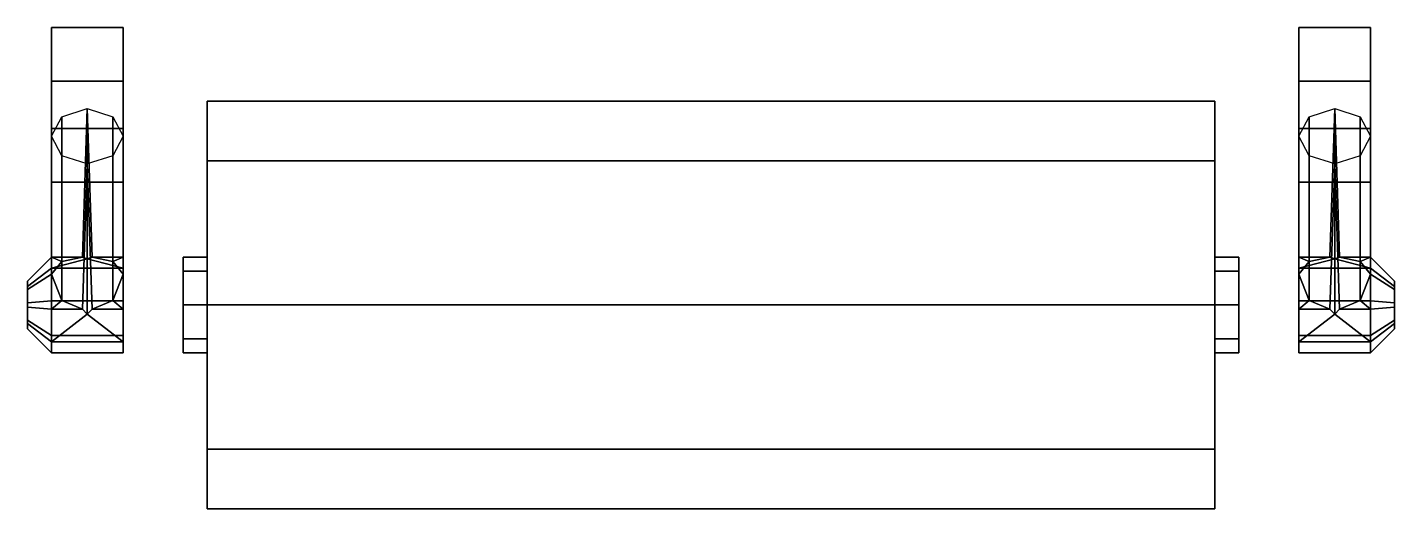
# Model space of a CAD drawing. Extents: x -0.57 to 0.57, y -2.77 to -2.37.
import ezdxf

# ---------------------------------------------------------------- set-up
doc = ezdxf.new("R2010")
doc.units = 0
doc.layers.add('ROLLER', color=6, linetype='CONTINUOUS')

msp = doc.modelspace()

# ---------------------------------------------------------------- linework, layer by layer
at = {"layer": 'ROLLER'}
for points in [[(-0.55, -2.4131, 0.8306), (-0.55, -2.4976, 0.901), (-0.55, -2.4528, 0.9548), (-0.55, -2.3683, 0.8844)], [(-0.49, -2.3683, 0.8844), (-0.49, -2.4131, 0.8306), (-0.55, -2.4131, 0.8306), (-0.55, -2.3683, 0.8844)], [(-0.55, -2.3683, 0.8844), (-0.55, -2.4528, 0.9548), (-0.49, -2.4528, 0.9548), (-0.49, -2.3683, 0.8844)], [(0.55, -2.3683, 0.8844), (0.55, -2.4131, 0.8306), (0.49, -2.4131, 0.8306), (0.49, -2.3683, 0.8844)], [(0.49, -2.3683, 0.8844), (0.49, -2.4528, 0.9548), (0.55, -2.4528, 0.9548), (0.55, -2.3683, 0.8844)], [(0.55, -2.4528, 0.9548), (0.55, -2.4976, 0.901), (0.55, -2.4131, 0.8306), (0.55, -2.3683, 0.8844)], [(-0.49, -2.4131, 0.8306), (-0.49, -2.4976, 0.901), (-0.55, -2.4976, 0.901), (-0.55, -2.4131, 0.8306)], [(0.55, -2.4131, 0.8306), (0.55, -2.4976, 0.901), (0.49, -2.4976, 0.901), (0.49, -2.4131, 0.8306)], [(-0.5241, -2.5602, 0.7036), (-0.5412, -2.5637, 0.7104), (-0.5412, -2.4429, 0.8554), (-0.52, -2.4361, 0.8498)], [(-0.52, -2.5615, 0.6993), (-0.5241, -2.5602, 0.7036), (-0.52, -2.4361, 0.8498)], [(-0.4988, -2.5637, 0.7104), (-0.5159, -2.5602, 0.7036), (-0.52, -2.4361, 0.8498), (-0.4988, -2.4429, 0.8554)], [(-0.5159, -2.5602, 0.7036), (-0.52, -2.5615, 0.6993), (-0.52, -2.4361, 0.8498)], [(0.42, -2.4798, 0.8202), (0.42, -2.43, 0.7), (-0.42, -2.43, 0.7), (-0.42, -2.4798, 0.8202)], [(0.42, -2.43, 0.7), (0.42, -2.4798, 0.5798), (-0.42, -2.4798, 0.5798), (-0.42, -2.43, 0.7)], [(-0.42, -2.4798, 0.8202), (-0.42, -2.43, 0.7), (-0.42, -2.56, 0.7), (-0.42, -2.5717, 0.7283)], [(-0.42, -2.43, 0.7), (-0.42, -2.4798, 0.5798), (-0.42, -2.5717, 0.6717), (-0.42, -2.56, 0.7)], [(0.42, -2.43, 0.7), (0.42, -2.4798, 0.8202), (0.42, -2.5717, 0.7283), (0.42, -2.56, 0.7)], [(0.42, -2.4798, 0.5798), (0.42, -2.43, 0.7), (0.42, -2.56, 0.7), (0.42, -2.5717, 0.6717)], [(0.5159, -2.5602, 0.7036), (0.4988, -2.5637, 0.7104), (0.4988, -2.4429, 0.8554), (0.52, -2.4361, 0.8498)], [(0.52, -2.5615, 0.6993), (0.5159, -2.5602, 0.7036), (0.52, -2.4361, 0.8498)], [(0.5241, -2.5602, 0.7036), (0.52, -2.5615, 0.6993), (0.52, -2.4361, 0.8498)], [(0.5412, -2.5637, 0.7104), (0.5241, -2.5602, 0.7036), (0.52, -2.4361, 0.8498), (0.5412, -2.4429, 0.8554)], [(-0.5412, -2.5637, 0.7104), (-0.55, -2.5744, 0.7307), (-0.55, -2.4592, 0.869), (-0.5412, -2.4429, 0.8554)], [(-0.49, -2.5744, 0.7307), (-0.4988, -2.5637, 0.7104), (-0.4988, -2.4429, 0.8554), (-0.49, -2.4592, 0.869)], [(0.4988, -2.5637, 0.7104), (0.49, -2.5744, 0.7307), (0.49, -2.4592, 0.869), (0.4988, -2.4429, 0.8554)], [(0.55, -2.5744, 0.7307), (0.5412, -2.5637, 0.7104), (0.5412, -2.4429, 0.8554), (0.55, -2.4592, 0.869)], [(-0.55, -2.4528, 0.9548), (-0.55, -2.4976, 0.901), (-0.49, -2.4976, 0.901), (-0.49, -2.4528, 0.9548)], [(-0.55, -2.5744, 0.7307), (-0.5412, -2.5963, 0.7376), (-0.5412, -2.4755, 0.8826), (-0.55, -2.4592, 0.869)], [(-0.4988, -2.5963, 0.7376), (-0.49, -2.5744, 0.7307), (-0.49, -2.4592, 0.869), (-0.4988, -2.4755, 0.8826)], [(0.49, -2.4528, 0.9548), (0.49, -2.4976, 0.901), (0.55, -2.4976, 0.901), (0.55, -2.4528, 0.9548)], [(0.49, -2.5744, 0.7307), (0.4988, -2.5963, 0.7376), (0.4988, -2.4755, 0.8826), (0.49, -2.4592, 0.869)], [(0.5412, -2.5963, 0.7376), (0.55, -2.5744, 0.7307), (0.55, -2.4592, 0.869), (0.5412, -2.4755, 0.8826)], [(-0.5412, -2.5963, 0.7376), (-0.5241, -2.6036, 0.7398), (-0.52, -2.4822, 0.8882), (-0.5412, -2.4755, 0.8826)], [(-0.5241, -2.6036, 0.7398), (-0.52, -2.6076, 0.7378), (-0.52, -2.4822, 0.8882)], [(-0.5159, -2.6036, 0.7398), (-0.4988, -2.5963, 0.7376), (-0.4988, -2.4755, 0.8826), (-0.52, -2.4822, 0.8882)], [(-0.52, -2.6076, 0.7378), (-0.5159, -2.6036, 0.7398), (-0.52, -2.4822, 0.8882)], [(0.42, -2.6, 0.87), (0.42, -2.4798, 0.8202), (-0.42, -2.4798, 0.8202), (-0.42, -2.6, 0.87)], [(0.42, -2.4798, 0.5798), (0.42, -2.6, 0.53), (-0.42, -2.6, 0.53), (-0.42, -2.4798, 0.5798)], [(-0.42, -2.6, 0.87), (-0.42, -2.4798, 0.8202), (-0.42, -2.5717, 0.7283), (-0.42, -2.6, 0.74)], [(-0.42, -2.4798, 0.5798), (-0.42, -2.6, 0.53), (-0.42, -2.6, 0.66), (-0.42, -2.5717, 0.6717)], [(0.42, -2.6, 0.53), (0.42, -2.4798, 0.5798), (0.42, -2.5717, 0.6717), (0.42, -2.6, 0.66)], [(0.42, -2.4798, 0.8202), (0.42, -2.6, 0.87), (0.42, -2.6, 0.74), (0.42, -2.5717, 0.7283)], [(0.4988, -2.5963, 0.7376), (0.5159, -2.6036, 0.7398), (0.52, -2.4822, 0.8882), (0.4988, -2.4755, 0.8826)], [(0.5159, -2.6036, 0.7398), (0.52, -2.6076, 0.7378), (0.52, -2.4822, 0.8882)], [(0.5241, -2.6036, 0.7398), (0.5412, -2.5963, 0.7376), (0.5412, -2.4755, 0.8826), (0.52, -2.4822, 0.8882)], [(0.52, -2.6076, 0.7378), (0.5241, -2.6036, 0.7398), (0.52, -2.4822, 0.8882)], [(-0.55, -2.5744, 0.7307), (-0.55, -2.5602, 0.7036), (-0.57, -2.5801, 0.7018), (-0.57, -2.5872, 0.7154)], [(-0.55, -2.5602, 0.7036), (-0.55, -2.5693, 0.6744), (-0.57, -2.5846, 0.6872), (-0.57, -2.5801, 0.7018)], [(-0.55, -2.5744, 0.7307), (-0.5412, -2.5637, 0.7104), (-0.55, -2.5602, 0.7036), (-0.55, -2.5744, 0.7307)], [(-0.5241, -2.5602, 0.7036), (-0.52, -2.5615, 0.6993), (-0.55, -2.5693, 0.6744), (-0.55, -2.5602, 0.7036)], [(-0.5412, -2.5637, 0.7104), (-0.5241, -2.5602, 0.7036), (-0.55, -2.5602, 0.7036), (-0.5412, -2.5637, 0.7104)], [(-0.52, -2.5615, 0.6993), (-0.49, -2.5693, 0.6744), (-0.55, -2.5693, 0.6744), (-0.52, -2.5615, 0.6993)], [(-0.49, -2.5602, 0.7036), (-0.49, -2.5693, 0.6744), (-0.52, -2.5615, 0.6993), (-0.5159, -2.5602, 0.7036)], [(-0.4988, -2.5637, 0.7104), (-0.49, -2.5602, 0.7036), (-0.5159, -2.5602, 0.7036), (-0.4988, -2.5637, 0.7104)], [(-0.49, -2.5744, 0.7307), (-0.49, -2.5602, 0.7036), (-0.4988, -2.5637, 0.7104), (-0.49, -2.5744, 0.7307)], [(-0.42, -2.5717, 0.7283), (-0.42, -2.56, 0.7), (-0.44, -2.56, 0.7), (-0.44, -2.5717, 0.7283)], [(-0.42, -2.56, 0.7), (-0.42, -2.5717, 0.6717), (-0.44, -2.5717, 0.6717), (-0.44, -2.56, 0.7)], [(0.44, -2.5717, 0.7283), (0.44, -2.56, 0.7), (0.42, -2.56, 0.7), (0.42, -2.5717, 0.7283)], [(0.44, -2.56, 0.7), (0.44, -2.5717, 0.6717), (0.42, -2.5717, 0.6717), (0.42, -2.56, 0.7)], [(0.49, -2.5693, 0.6744), (0.49, -2.5602, 0.7036), (0.5159, -2.5602, 0.7036), (0.52, -2.5615, 0.6993)], [(0.49, -2.5602, 0.7036), (0.49, -2.5744, 0.7307), (0.49, -2.5744, 0.7307), (0.4988, -2.5637, 0.7104)], [(0.49, -2.5602, 0.7036), (0.4988, -2.5637, 0.7104), (0.4988, -2.5637, 0.7104), (0.5159, -2.5602, 0.7036)], [(0.49, -2.5693, 0.6744), (0.52, -2.5615, 0.6993), (0.52, -2.5615, 0.6993), (0.55, -2.5693, 0.6744)], [(0.52, -2.5615, 0.6993), (0.5241, -2.5602, 0.7036), (0.55, -2.5602, 0.7036), (0.55, -2.5693, 0.6744)], [(0.5241, -2.5602, 0.7036), (0.5412, -2.5637, 0.7104), (0.5412, -2.5637, 0.7104), (0.55, -2.5602, 0.7036)], [(0.5412, -2.5637, 0.7104), (0.55, -2.5744, 0.7307), (0.55, -2.5744, 0.7307), (0.55, -2.5602, 0.7036)], [(0.55, -2.5693, 0.6744), (0.55, -2.5602, 0.7036), (0.57, -2.5801, 0.7018), (0.57, -2.5846, 0.6872)], [(0.55, -2.5602, 0.7036), (0.55, -2.5744, 0.7307), (0.57, -2.5872, 0.7154), (0.57, -2.5801, 0.7018)], [(-0.55, -2.5693, 0.6744), (-0.55, -2.5964, 0.6602), (-0.57, -2.5982, 0.6801), (-0.57, -2.5846, 0.6872)], [(-0.55, -2.6036, 0.7398), (-0.55, -2.5744, 0.7307), (-0.57, -2.5872, 0.7154), (-0.57, -2.6018, 0.7199)], [(-0.49, -2.5693, 0.6744), (-0.49, -2.5964, 0.6602), (-0.55, -2.5964, 0.6602), (-0.55, -2.5693, 0.6744)], [(-0.5412, -2.5963, 0.7376), (-0.55, -2.5744, 0.7307), (-0.55, -2.5744, 0.7307), (-0.55, -2.6036, 0.7398)], [(-0.49, -2.6036, 0.7398), (-0.49, -2.5744, 0.7307), (-0.49, -2.5744, 0.7307), (-0.4988, -2.5963, 0.7376)], [(-0.42, -2.6, 0.74), (-0.42, -2.5717, 0.7283), (-0.44, -2.5717, 0.7283), (-0.44, -2.6, 0.74)], [(-0.42, -2.5717, 0.6717), (-0.42, -2.6, 0.66), (-0.44, -2.6, 0.66), (-0.44, -2.5717, 0.6717)], [(0.44, -2.6, 0.74), (0.44, -2.5717, 0.7283), (0.42, -2.5717, 0.7283), (0.42, -2.6, 0.74)], [(0.44, -2.5717, 0.6717), (0.44, -2.6, 0.66), (0.42, -2.6, 0.66), (0.42, -2.5717, 0.6717)], [(0.49, -2.5964, 0.6602), (0.49, -2.5693, 0.6744), (0.55, -2.5693, 0.6744), (0.55, -2.5964, 0.6602)], [(0.49, -2.5744, 0.7307), (0.49, -2.6036, 0.7398), (0.4988, -2.5963, 0.7376), (0.49, -2.5744, 0.7307)], [(0.55, -2.5744, 0.7307), (0.5412, -2.5963, 0.7376), (0.55, -2.6036, 0.7398), (0.55, -2.5744, 0.7307)], [(0.55, -2.5964, 0.6602), (0.55, -2.5693, 0.6744), (0.57, -2.5846, 0.6872), (0.57, -2.5982, 0.6801)], [(0.55, -2.5744, 0.7307), (0.55, -2.6036, 0.7398), (0.57, -2.6018, 0.7199), (0.57, -2.5872, 0.7154)], [(-0.57, -2.5872, 0.7154), (-0.57, -2.5801, 0.7018), (-0.57, -2.5846, 0.6872), (-0.57, -2.6018, 0.7199)], [(-0.57, -2.6018, 0.7199), (-0.57, -2.5846, 0.6872), (-0.57, -2.5982, 0.6801), (-0.57, -2.6154, 0.7128)], [(0.57, -2.5801, 0.7018), (0.57, -2.6154, 0.7128), (0.57, -2.6199, 0.6982), (0.57, -2.5846, 0.6872)], [(0.57, -2.5872, 0.7154), (0.57, -2.6018, 0.7199), (0.57, -2.6154, 0.7128), (0.57, -2.5801, 0.7018)], [(0.57, -2.5846, 0.6872), (0.57, -2.6199, 0.6982), (0.57, -2.6128, 0.6846), (0.57, -2.5982, 0.6801)], [(-0.55, -2.5964, 0.6602), (-0.55, -2.6256, 0.6693), (-0.57, -2.6128, 0.6846), (-0.57, -2.5982, 0.6801)], [(-0.57, -2.6154, 0.7128), (-0.57, -2.5982, 0.6801), (-0.57, -2.6128, 0.6846), (-0.57, -2.6199, 0.6982)], [(-0.5241, -2.6036, 0.7398), (-0.5412, -2.5963, 0.7376), (-0.5412, -2.5963, 0.7376), (-0.55, -2.6036, 0.7398)], [(-0.49, -2.5964, 0.6602), (-0.49, -2.6256, 0.6693), (-0.55, -2.6256, 0.6693), (-0.55, -2.5964, 0.6602)], [(-0.49, -2.6036, 0.7398), (-0.4988, -2.5963, 0.7376), (-0.4988, -2.5963, 0.7376), (-0.5159, -2.6036, 0.7398)], [(0.4988, -2.5963, 0.7376), (0.49, -2.6036, 0.7398), (0.5159, -2.6036, 0.7398), (0.4988, -2.5963, 0.7376)], [(0.49, -2.6256, 0.6693), (0.49, -2.5964, 0.6602), (0.55, -2.5964, 0.6602), (0.55, -2.6256, 0.6693)], [(0.5412, -2.5963, 0.7376), (0.5241, -2.6036, 0.7398), (0.55, -2.6036, 0.7398), (0.5412, -2.5963, 0.7376)], [(0.55, -2.6256, 0.6693), (0.55, -2.5964, 0.6602), (0.57, -2.5982, 0.6801), (0.57, -2.6128, 0.6846)], [(-0.55, -2.6307, 0.7256), (-0.55, -2.6036, 0.7398), (-0.57, -2.6018, 0.7199), (-0.57, -2.6154, 0.7128)], [(-0.52, -2.6076, 0.7378), (-0.5241, -2.6036, 0.7398), (-0.55, -2.6036, 0.7398), (-0.55, -2.6307, 0.7256)], [(-0.49, -2.6307, 0.7256), (-0.52, -2.6076, 0.7378), (-0.52, -2.6076, 0.7378), (-0.55, -2.6307, 0.7256)], [(-0.49, -2.6307, 0.7256), (-0.49, -2.6036, 0.7398), (-0.5159, -2.6036, 0.7398), (-0.52, -2.6076, 0.7378)], [(-0.42, -2.6283, 0.7283), (-0.42, -2.6, 0.74), (-0.44, -2.6, 0.74), (-0.44, -2.6283, 0.7283)], [(-0.42, -2.6, 0.66), (-0.42, -2.6283, 0.6717), (-0.44, -2.6283, 0.6717), (-0.44, -2.6, 0.66)], [(0.42, -2.7202, 0.8202), (0.42, -2.6, 0.87), (-0.42, -2.6, 0.87), (-0.42, -2.7202, 0.8202)], [(0.42, -2.6, 0.53), (0.42, -2.7202, 0.5798), (-0.42, -2.7202, 0.5798), (-0.42, -2.6, 0.53)], [(-0.42, -2.6, 0.53), (-0.42, -2.7202, 0.5798), (-0.42, -2.6283, 0.6717), (-0.42, -2.6, 0.66)], [(-0.42, -2.7202, 0.8202), (-0.42, -2.6, 0.87), (-0.42, -2.6, 0.74), (-0.42, -2.6283, 0.7283)], [(0.44, -2.6283, 0.7283), (0.44, -2.6, 0.74), (0.42, -2.6, 0.74), (0.42, -2.6283, 0.7283)], [(0.44, -2.6, 0.66), (0.44, -2.6283, 0.6717), (0.42, -2.6283, 0.6717), (0.42, -2.6, 0.66)], [(0.42, -2.7202, 0.5798), (0.42, -2.6, 0.53), (0.42, -2.6, 0.66), (0.42, -2.6283, 0.6717)], [(0.42, -2.6, 0.87), (0.42, -2.7202, 0.8202), (0.42, -2.6283, 0.7283), (0.42, -2.6, 0.74)], [(0.49, -2.6036, 0.7398), (0.49, -2.6307, 0.7256), (0.52, -2.6076, 0.7378), (0.5159, -2.6036, 0.7398)], [(0.52, -2.6076, 0.7378), (0.49, -2.6307, 0.7256), (0.55, -2.6307, 0.7256), (0.52, -2.6076, 0.7378)], [(0.5241, -2.6036, 0.7398), (0.52, -2.6076, 0.7378), (0.55, -2.6307, 0.7256), (0.55, -2.6036, 0.7398)], [(0.55, -2.6036, 0.7398), (0.55, -2.6307, 0.7256), (0.57, -2.6154, 0.7128), (0.57, -2.6018, 0.7199)], [(-0.55, -2.6256, 0.6693), (-0.55, -2.6398, 0.6964), (-0.57, -2.6199, 0.6982), (-0.57, -2.6128, 0.6846)], [(-0.55, -2.6398, 0.6964), (-0.55, -2.6307, 0.7256), (-0.57, -2.6154, 0.7128), (-0.57, -2.6199, 0.6982)], [(0.55, -2.6398, 0.6964), (0.55, -2.6256, 0.6693), (0.57, -2.6128, 0.6846), (0.57, -2.6199, 0.6982)], [(0.55, -2.6307, 0.7256), (0.55, -2.6398, 0.6964), (0.57, -2.6199, 0.6982), (0.57, -2.6154, 0.7128)], [(-0.49, -2.6256, 0.6693), (-0.49, -2.6398, 0.6964), (-0.55, -2.6398, 0.6964), (-0.55, -2.6256, 0.6693)], [(-0.49, -2.6398, 0.6964), (-0.49, -2.6307, 0.7256), (-0.55, -2.6307, 0.7256), (-0.55, -2.6398, 0.6964)], [(-0.42, -2.64, 0.7), (-0.42, -2.6283, 0.7283), (-0.44, -2.6283, 0.7283), (-0.44, -2.64, 0.7)], [(-0.42, -2.6283, 0.6717), (-0.42, -2.64, 0.7), (-0.44, -2.64, 0.7), (-0.44, -2.6283, 0.6717)], [(-0.42, -2.7202, 0.5798), (-0.42, -2.77, 0.7), (-0.42, -2.64, 0.7), (-0.42, -2.6283, 0.6717)], [(-0.42, -2.77, 0.7), (-0.42, -2.7202, 0.8202), (-0.42, -2.6283, 0.7283), (-0.42, -2.64, 0.7)], [(0.44, -2.64, 0.7), (0.44, -2.6283, 0.7283), (0.42, -2.6283, 0.7283), (0.42, -2.64, 0.7)], [(0.44, -2.6283, 0.6717), (0.44, -2.64, 0.7), (0.42, -2.64, 0.7), (0.42, -2.6283, 0.6717)], [(0.42, -2.7202, 0.8202), (0.42, -2.77, 0.7), (0.42, -2.64, 0.7), (0.42, -2.6283, 0.7283)], [(0.42, -2.77, 0.7), (0.42, -2.7202, 0.5798), (0.42, -2.6283, 0.6717), (0.42, -2.64, 0.7)], [(0.49, -2.6398, 0.6964), (0.49, -2.6256, 0.6693), (0.55, -2.6256, 0.6693), (0.55, -2.6398, 0.6964)], [(0.49, -2.6307, 0.7256), (0.49, -2.6398, 0.6964), (0.55, -2.6398, 0.6964), (0.55, -2.6307, 0.7256)], [(0.42, -2.77, 0.7), (0.42, -2.7202, 0.8202), (-0.42, -2.7202, 0.8202), (-0.42, -2.77, 0.7)], [(0.42, -2.7202, 0.5798), (0.42, -2.77, 0.7), (-0.42, -2.77, 0.7), (-0.42, -2.7202, 0.5798)]]:
    msp.add_3dface(points, dxfattribs=at)

doc.saveas('drawing.dxf')
